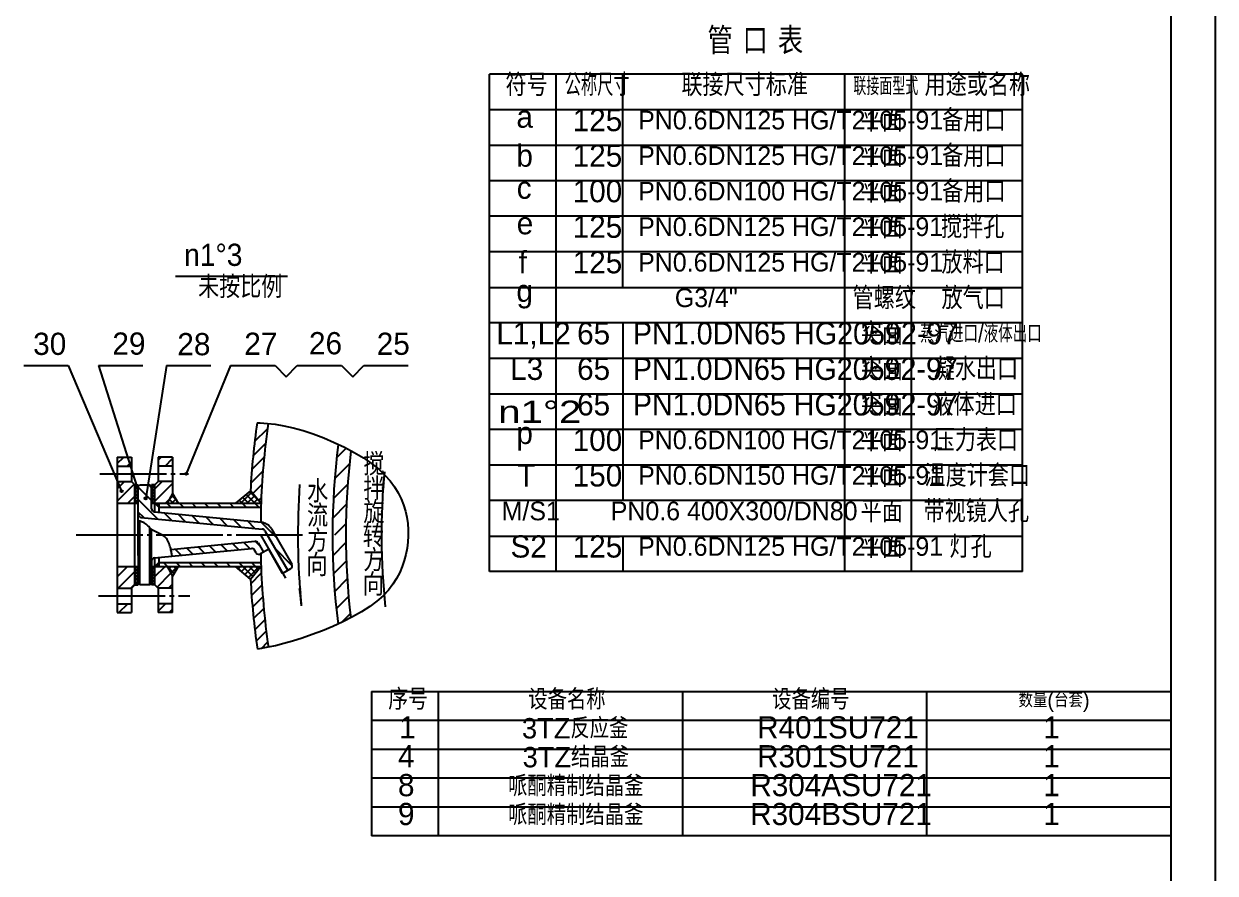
# Model space of a CAD drawing. Extents: x -1610 to 598, y -220 to 621.
# Drawn here: x 304.5 to 572.8, y 121.4 to 312.6 of the extents above; entities that cross this region are included whole.
import ezdxf

# ---------------------------------------------------------------- set-up
doc = ezdxf.new("R2010")
doc.units = 0
doc.linetypes.add('DASHDOT', pattern=[18, 15, -1, 1, -1])
doc.layers.get('0').update_dxf_attribs({"linetype": 'CONTINUOUS'})
for name, color, linetype in [('1', 7, 'CONTINUOUS'), ('2', 94, 'DASHDOT'), ('5', 214, 'CONTINUOUS'), ('85', 7, 'CONTINUOUS')]:
    doc.layers.add(name, color=color, linetype=linetype)
doc.styles.add('STYLE1', font='cadt_en.shx', dxfattribs={"width": 2.145643, "bigfont": 'cadt_hz.shx'})
doc.styles.add('STYLE25', font='cadt_en.shx', dxfattribs={"width": 0.94961, "bigfont": 'cadt_hz.shx'})
doc.styles.add('STYLE41', font='cadt_en.shx', dxfattribs={"width": 1.355337, "bigfont": 'cadt_hz.shx'})

# ---------------------------------------------------------------- blocks, each defined once
blk = doc.blocks.new('*U135')
at = {"layer": '1'}
for p, q in [((330.29, 200.78), (330.27, 200.79)), ((330.28, 200.79), (330.27, 200.79)), ((330.31, 200.77), (330.29, 200.78)), ((330.35, 200.76), (330.31, 200.77)), ((330.4, 200.75), (330.35, 200.76)), ((330.48, 200.72), (330.4, 200.75)), ((330.58, 200.69), (330.48, 200.72)), ((330.71, 200.65), (330.58, 200.69)), ((330.86, 200.6), (330.71, 200.65)), ((331.03, 200.54), (330.86, 200.6)), ((331.22, 200.46), (331.03, 200.54)), ((331.42, 200.37), (331.22, 200.46)), ((331.62, 200.26), (331.42, 200.37)), ((331.83, 200.14), (331.62, 200.26)), ((332.03, 199.99), (331.83, 200.14)), ((332.24, 199.83), (332.03, 199.99)), ((332.43, 199.65), (332.24, 199.83)), ((332.63, 199.45), (332.43, 199.65)), ((332.84, 199.25), (332.63, 199.45)), ((333.05, 199.05), (332.84, 199.25)), ((333.27, 198.86), (333.05, 199.05)), ((333.52, 198.67), (333.27, 198.86)), ((333.78, 198.49), (333.52, 198.67)), ((334.06, 198.33), (333.78, 198.49)), ((334.36, 198.18), (334.06, 198.33)), ((334.67, 198.04), (334.36, 198.18)), ((334.99, 197.9), (334.67, 198.04)), ((335.3, 197.75), (334.99, 197.9)), ((335.6, 197.6), (335.3, 197.75)), ((335.89, 197.43), (335.6, 197.6)), ((336.16, 197.23), (335.89, 197.43)), ((336.39, 197.01), (336.16, 197.23)), ((336.6, 196.77), (336.39, 197.01)), ((336.79, 196.51), (336.6, 196.77)), ((336.95, 196.24), (336.79, 196.51)), ((337.09, 195.95), (336.95, 196.24)), ((337.22, 195.66), (337.09, 195.95)), ((337.33, 195.36), (337.22, 195.66)), ((337.42, 195.06), (337.33, 195.36)), ((337.51, 194.77), (337.42, 195.06)), ((337.58, 194.49), (337.51, 194.77)), ((337.64, 194.22), (337.58, 194.49)), ((337.7, 193.97), (337.64, 194.22)), ((337.75, 193.73), (337.7, 193.97)), ((337.78, 193.52), (337.75, 193.73)), ((337.82, 193.33), (337.78, 193.52)), ((337.84, 193.18), (337.82, 193.33)), ((337.86, 193.06), (337.84, 193.18)), ((337.88, 192.97), (337.86, 193.06)), ((337.89, 192.9), (337.88, 192.97)), ((337.9, 192.86), (337.89, 192.9)), ((337.9, 192.83), (337.9, 192.86)), ((337.9, 192.82), (337.9, 192.83)), ((337.9, 192.81), (337.9, 192.82)), ((337.9, 192.81), (337.9, 192.81, 1))]:
    blk.add_line(p, q, dxfattribs=at)
blk = doc.blocks.new('*U136')
at = {"layer": '5'}
for p, q in [((353.57, 189.29), (352.41, 190.46, 1)), ((352.78, 189.96), (353.27, 190.46)), ((353.54, 189.31), (354.69, 190.46)), ((356.05, 188.23), (353.82, 190.46)), ((354.31, 188.67), (356.1, 190.46)), ((355.08, 188.02), (357.51, 190.46)), ((356.69, 189), (355.23, 190.46)), ((357.34, 189.77), (356.65, 190.46))]:
    blk.add_line(p, q, dxfattribs=at)
blk = doc.blocks.new('*U137')
at = {"layer": '5'}
for p, q in [((338.39, 188.92), (336.85, 190.46, 1)), ((337.12, 189.86), (337.72, 190.46)), ((337.64, 188.96), (339.13, 190.46)), ((338.9, 189.82), (338.26, 190.46))]:
    blk.add_line(p, q, dxfattribs=at)
blk = doc.blocks.new('*U138')
at = {"layer": '5'}
for p, q in [((334.18, 190.46), (334.9, 191.18)), ((334.73, 190.46), (334.38, 190.81, 1)), ((334.9, 190.99), (334.73, 191.16)), ((334.89, 190.46), (334.9, 190.47))]:
    blk.add_line(p, q, dxfattribs=at)
blk = doc.blocks.new('*U139')
at = {"layer": '5'}
for p, q in [((329.52, 190.04), (329.94, 190.46)), ((329.52, 189.34), (330.27, 190.09)), ((330.27, 189.25), (329.52, 190)), ((329.52, 188.63), (330.27, 189.38)), ((330.27, 188.55), (329.52, 189.3)), ((329.52, 187.92), (330.27, 188.67)), ((330.27, 187.84), (329.52, 188.59)), ((329.52, 187.22), (330.27, 187.97)), ((330.27, 187.13), (329.52, 187.88)), ((330.27, 189.96), (329.78, 190.46)), ((329.52, 186.51), (330.27, 187.26)), ((330.27, 186.43), (329.52, 187.18)), ((329.66, 186.33), (329.52, 186.47, 1)), ((330.06, 186.33), (330.27, 186.55))]:
    blk.add_line(p, q, dxfattribs=at)
blk = doc.blocks.new('*U140')
at = {"layer": '5'}
for p, q in [((333.27, 190.26), (333.47, 190.46)), ((333.27, 189.55), (334.02, 190.3)), ((334.02, 189.04), (333.27, 189.79)), ((333.27, 188.84), (334.02, 189.59)), ((334.02, 188.33), (333.27, 189.08)), ((333.27, 188.14), (334.02, 188.89)), ((334.02, 187.63), (333.27, 188.38)), ((333.27, 187.43), (334.02, 188.18)), ((334.02, 189.75), (333.31, 190.46)), ((334.02, 190.45), (334.02, 190.46)), ((334.02, 186.92), (333.27, 187.67)), ((333.27, 186.72), (334.02, 187.47)), ((333.9, 186.33), (333.27, 186.96, 1)), ((333.59, 186.33), (334.02, 186.77))]:
    blk.add_line(p, q, dxfattribs=at)
blk = doc.blocks.new('*U141')
at = {"layer": '5'}
for p, q in [((334.02, 188.18), (336.3, 190.46, 1)), ((334.51, 185.84), (337.64, 188.96)), ((337.08, 185.58), (338.02, 186.52))]:
    blk.add_line(p, q, dxfattribs=at)
blk = doc.blocks.new('*U142')
at = {"layer": '5'}
for p, q in [((334.77, 180.44), (336.41, 182.08, 1)), ((337.24, 180.08), (338.02, 180.87))]:
    blk.add_line(p, q, dxfattribs=at)
blk = doc.blocks.new('*U143')
at = {"layer": '5'}
for p, q in [((374.96, 214.97), (377.08, 217.1)), ((374.52, 210.29), (377.83, 213.6, 1)), ((374.23, 205.76), (377.43, 208.96)), ((374.07, 201.35), (377.17, 204.46)), ((374.54, 197.58), (377.04, 200.09)), ((374.09, 192.89), (377.03, 195.83)), ((374.26, 188.82), (377.13, 191.69)), ((374.52, 184.84), (377.33, 187.65)), ((374.88, 180.95), (377.63, 183.7)), ((376.02, 177.85), (378.01, 179.84))]:
    blk.add_line(p, q, dxfattribs=at)
blk = doc.blocks.new('*U144')
at = {"layer": '5'}
for p, q in [((355.42, 194.51), (354.05, 195.88)), ((357.66, 195.1), (356.63, 196.13, 1)), ((339.95, 193.01), (338.58, 194.39)), ((342.53, 193.26), (341.16, 194.64)), ((345.11, 193.51), (343.74, 194.89)), ((347.69, 193.76), (346.31, 195.13)), ((350.27, 194.01), (348.89, 195.38)), ((352.85, 194.26), (351.47, 195.63))]:
    blk.add_line(p, q, dxfattribs=at)
blk = doc.blocks.new('*U145')
at = {"layer": '5'}
for p, q in [((361.34, 197.08), (360.84, 197.58, 1)), ((364.96, 190.63), (361.11, 194.48))]:
    blk.add_line(p, q, dxfattribs=at)
blk = doc.blocks.new('*U146')
for p, q in [((356.49, 218.57), (359.38, 221.45, 1)), ((356.15, 215.4), (358.97, 218.22)), ((355.87, 212.29), (358.63, 215.05)), ((355.65, 209.24), (358.35, 211.94)), ((356.1, 206.87), (358.13, 208.9)), ((357.39, 205.33), (357.97, 205.9)), ((355.61, 186.57), (357.98, 188.95)), ((355.79, 183.93), (358.13, 186.27)), ((356.01, 181.31), (358.32, 183.63)), ((356.26, 178.74), (358.54, 181.02)), ((356.54, 176.19), (358.8, 178.45)), ((356.86, 173.68), (359.09, 175.91)), ((358, 171.99), (359.42, 173.41))]:
    blk.add_line(p, q)
blk = doc.blocks.new('*U147')
at = {"layer": '5'}
for p, q in [((325.52, 188.17), (327.82, 190.46, 1)), ((325.77, 185.58), (329.52, 189.34)), ((328.6, 185.58), (329.52, 186.51))]:
    blk.add_line(p, q, dxfattribs=at)
blk = doc.blocks.new('*U148')
at = {"layer": '5'}
for p, q in [((325.93, 180.08), (327.93, 182.08, 1)), ((328.75, 180.08), (328.77, 180.1))]:
    blk.add_line(p, q, dxfattribs=at)
blk = doc.blocks.new('*U149')
for p, q in [((357.04, 222.81), (357.75, 222.8)), ((357.75, 222.8), (359.36, 222.69, 1)), ((359.36, 222.69), (361.14, 222.48)), ((361.14, 222.48), (363.07, 222.16)), ((363.07, 222.16), (365.16, 221.69)), ((365.16, 221.69), (367.38, 221.07)), ((367.38, 221.07), (369.69, 220.3)), ((369.69, 220.3), (372.05, 219.4)), ((372.05, 219.4), (374.41, 218.39)), ((374.41, 218.39), (376.71, 217.3)), ((376.71, 217.3), (378.92, 216.12)), ((378.92, 216.12), (380.97, 214.9)), ((380.97, 214.9), (382.83, 213.64)), ((382.83, 213.64), (384.45, 212.35)), ((384.45, 212.35), (385.84, 211.05)), ((385.84, 211.05), (387.03, 209.73)), ((387.03, 209.73), (388.02, 208.4)), ((388.02, 208.4), (388.84, 207.05)), ((388.84, 207.05), (389.5, 205.69)), ((389.5, 205.69), (390.03, 204.32)), ((390.03, 204.32), (390.44, 202.94)), ((390.44, 202.94), (390.74, 201.55)), ((390.74, 201.55), (390.95, 200.15)), ((390.95, 200.15), (391.06, 198.75)), ((391.06, 198.75), (391.07, 197.35)), ((390.99, 195.95), (390.81, 194.56)), ((391.07, 197.35), (390.99, 195.95)), ((390.81, 194.56), (390.54, 193.17)), ((390.18, 191.8), (389.72, 190.44)), ((390.54, 193.17), (390.18, 191.8)), ((389.15, 189.09), (388.45, 187.76)), ((389.72, 190.44), (389.15, 189.09)), ((386.6, 185.16), (385.41, 183.89)), ((387.61, 186.45), (386.6, 185.16)), ((388.45, 187.76), (387.61, 186.45)), ((384.01, 182.65), (382.4, 181.43)), ((385.41, 183.89), (384.01, 182.65)), ((380.56, 180.25), (378.52, 179.1)), ((382.4, 181.43), (380.56, 180.25)), ((376.35, 178), (374.08, 176.97)), ((378.52, 179.1), (376.35, 178)), ((369.46, 175.12), (367.2, 174.34)), ((371.77, 176), (369.46, 175.12)), ((374.08, 176.97), (371.77, 176)), ((357.93, 171.98), (357.11, 171.85)), ((359.47, 172.27), (357.93, 171.98)), ((361.17, 172.63), (359.47, 172.27)), ((363.03, 173.1), (361.17, 172.63)), ((365.05, 173.66), (363.03, 173.1)), ((367.2, 174.34), (365.05, 173.66))]:
    blk.add_line(p, q)
blk = doc.blocks.new('*U150')
blk.add_line((367.03, 181.6), (366.67, 185.52))
blk.add_solid([(367.03, 181.6), (366.16, 185.54), (367.16, 185.63)])
blk = doc.blocks.new('*U151')
at = {"layer": '5'}
for p, q in [((353.38, 204.71), (355.85, 207.17)), ((356.54, 204.71), (354.55, 206.7)), ((357.71, 204.95), (355.32, 207.34)), ((352.3, 204.71), (352.25, 204.76, 1)), ((353.71, 204.71), (353.01, 205.4)), ((355.13, 204.71), (353.78, 206.05)), ((354.79, 204.71), (356.49, 206.4)), ((356.21, 204.71), (357.14, 205.64)), ((357.62, 204.71), (357.78, 204.87))]:
    blk.add_line(p, q, dxfattribs=at)
blk = doc.blocks.new('*U152')
at = {"layer": '5'}
for p, q in [((337.27, 205.57), (338.23, 206.52)), ((338.16, 204.71), (337.28, 205.58, 1)), ((338.87, 205.41), (337.8, 206.48)), ((337.82, 204.71), (338.74, 205.63)), ((339.24, 204.71), (339.26, 204.73))]:
    blk.add_line(p, q, dxfattribs=at)
blk = doc.blocks.new('*U153')
at = {"layer": '5'}
for p, q in [((334.16, 204.58), (334.29, 204.71)), ((334.51, 204.22), (334.9, 204.61)), ((334.9, 204.43), (334.62, 204.71, 1)), ((334.86, 203.87), (334.9, 203.9))]:
    blk.add_line(p, q, dxfattribs=at)
blk = doc.blocks.new('*U154')
at = {"layer": '5'}
for p, q in [((329.52, 208.43), (329.93, 208.83)), ((329.52, 207.72), (330.27, 208.47)), ((330.27, 207.64), (329.52, 208.39)), ((329.52, 207.01), (330.27, 207.76)), ((330.27, 206.93), (329.52, 207.68)), ((329.52, 206.31), (330.27, 207.06)), ((330.27, 206.22), (329.52, 206.97)), ((330.27, 208.35), (329.79, 208.83)), ((329.52, 205.6), (330.27, 206.35)), ((330.27, 205.52), (329.52, 206.27)), ((329.52, 204.89), (330.27, 205.64)), ((330.27, 204.81), (329.52, 205.56)), ((329.67, 204.71), (329.52, 204.85, 1)), ((330.05, 204.71), (330.27, 204.94))]:
    blk.add_line(p, q, dxfattribs=at)
blk = doc.blocks.new('*U155')
at = {"layer": '5'}
for p, q in [((333.27, 208.64), (333.46, 208.83)), ((333.27, 207.94), (334.02, 208.69)), ((334.02, 207.42), (333.27, 208.17)), ((333.27, 207.23), (334.02, 207.98)), ((334.02, 206.72), (333.27, 207.47)), ((333.27, 206.52), (334.02, 207.27)), ((334.02, 206.01), (333.27, 206.76)), ((334.02, 208.13), (333.32, 208.83)), ((333.27, 205.81), (334.02, 206.56)), ((334.02, 205.3), (333.27, 206.05)), ((333.27, 205.11), (334.02, 205.86)), ((333.91, 204.71), (333.27, 205.35, 1)), ((333.58, 204.71), (334.02, 205.15))]:
    blk.add_line(p, q, dxfattribs=at)
blk = doc.blocks.new('*U156')
at = {"layer": '5'}
for p, q in [((334.77, 214.39), (335.47, 215.08, 1)), ((336.3, 213.08), (338.02, 214.81))]:
    blk.add_line(p, q, dxfattribs=at)
blk = doc.blocks.new('*U157')
at = {"layer": '5'}
for p, q in [((334.02, 207.98), (335.63, 209.58, 1)), ((334.02, 205.15), (338.02, 209.15)), ((336.41, 204.71), (337.27, 205.57))]:
    blk.add_line(p, q, dxfattribs=at)
blk = doc.blocks.new('*U158')
at = {"layer": '5'}
for p, q in [((337.62, 203.83), (336.74, 204.71)), ((340.45, 203.83), (339.57, 204.71)), ((343.27, 203.83), (342.4, 204.71)), ((346.1, 203.83), (345.23, 204.71)), ((348.93, 203.83), (348.06, 204.71)), ((351.76, 203.83), (350.88, 204.71)), ((354.59, 203.83), (353.71, 204.71)), ((357.42, 203.83), (356.54, 204.71, 1))]:
    blk.add_line(p, q, dxfattribs=at)
blk = doc.blocks.new('*U159')
at = {"layer": '5'}
for p, q in [((333.27, 205.35), (330.27, 208.35)), ((333.27, 208.17), (332.62, 208.83)), ((334.63, 201.16), (330.27, 205.52)), ((331.5, 201.46), (330.27, 202.69)), ((337.76, 200.86), (336.1, 202.53)), ((340.9, 200.55), (339.23, 202.22)), ((344.03, 200.25), (342.36, 201.92)), ((347.16, 199.95), (345.49, 201.62)), ((350.29, 199.64), (348.62, 201.31)), ((353.42, 199.34), (351.75, 201.01)), ((356.55, 199.04), (354.88, 200.71)), ((360.84, 197.58), (358.02, 200.4, 1))]:
    blk.add_line(p, q, dxfattribs=at)
blk = doc.blocks.new('*U160')
at = {"layer": '5'}
for p, q in [((325.52, 213.62), (326.99, 215.08, 1)), ((327.81, 213.08), (328.77, 214.04))]:
    blk.add_line(p, q, dxfattribs=at)
blk = doc.blocks.new('*U161')
at = {"layer": '5'}
for p, q in [((325.52, 207.96), (327.14, 209.58, 1)), ((325.52, 205.14), (329.37, 208.98)), ((327.92, 204.71), (329.52, 206.31))]:
    blk.add_line(p, q, dxfattribs=at)
blk = doc.blocks.new('*U162')
blk.add_line((385.71, 211.76), (385.36, 207.7))
blk.add_solid([(385.71, 211.76), (385.87, 207.73), (384.87, 207.81)])

msp = doc.modelspace()

# ---------------------------------------------------------------- linework, layer by layer
for p, q in [((572.81064, 620.83141), (572.81064, -220.16859)), ((424.41399, 189.30653), (424.41399, 301.30653)), ((439.41399, 253.30653), (439.41399, 301.30653, 1)), ((489.41399, 189.30653), (489.41399, 301.30653)), ((504.41399, 189.30653), (504.41399, 301.30653)), ((529.41399, 293.30653), (409.41399, 293.30653, 1)), ((409.41399, 285.30653), (529.41399, 285.30653, 1)), ((529.41399, 277.30653), (409.41399, 277.30653, 1)), ((529.41399, 269.30653), (409.41399, 269.30653, 1)), ((529.41399, 261.30653), (409.41399, 261.30653)), ((409.41399, 253.30653), (529.41399, 253.30653)), ((529.41399, 245.30653), (409.41399, 245.30653, 1)), ((529.41399, 245.30653), (409.41399, 245.30653, 1)), ((439.41399, 245.30653), (439.41399, 205.30653, 1)), ((529.41399, 237.30653), (409.41399, 237.30653, 1)), ((314.50417, 235.69692), (326.52989, 207.41737)), ((336.65295, 235.69692), (331.94545, 205.81276)), ((409.41399, 229.30653), (529.41399, 229.30653)), ((529.41399, 221.30653), (409.41399, 221.30653, 1)), ((529.41399, 213.30653), (409.41399, 213.30653, 1)), ((529.41399, 205.30653), (409.41399, 205.30653)), ((409.41399, 197.30653), (529.41399, 197.30653)), ((439.41399, 197.30653), (439.41399, 189.30653)), ((382.81064, 162.32395), (562.81064, 162.32395, 1)), ((397.81064, 162.32395), (397.81064, 129.82395)), ((452.81064, 162.32395), (452.81064, 129.82395)), ((507.81064, 162.32395), (507.81064, 129.82395)), ((562.81064, 155.82395), (382.81064, 155.82395)), ((382.81064, 149.32395), (562.81064, 149.32395)), ((562.81064, 142.82395), (382.81064, 142.82395)), ((382.81064, 136.32395), (562.81064, 136.32395)), ((562.81064, 129.82395), (382.81064, 129.82395, 1))]:
    msp.add_line(p, q)
at = {"layer": '1'}
for p, q in [((562.81064, 595.83141), (562.81064, -210.16859)), ((529.41399, 301.30653), (409.41399, 301.30653, 1)), ((409.41399, 189.30653), (409.41399, 301.30653)), ((529.41399, 189.30653), (529.41399, 301.30653)), ((304.50417, 235.69692), (314.50417, 235.69692)), ((321.32443, 235.69692), (331.32443, 235.69692)), ((336.65295, 235.69692), (346.65295, 235.69692)), ((351.08177, 235.69692), (361.08177, 235.69692)), ((366.08177, 235.69692), (376.08177, 235.69692)), ((381.08177, 235.69692), (391.08177, 235.69692)), ((325.52427, 215.08187), (325.52427, 180.08187)), ((325.52427, 215.08187), (328.77427, 215.08187)), ((328.77427, 215.08187), (328.77427, 209.58187)), ((334.77427, 215.08187), (334.77427, 209.58187)), ((338.02427, 215.08187), (334.77427, 215.08187, 1)), ((338.02427, 215.08187), (338.02427, 206.87193)), ((325.52427, 213.08187), (328.77427, 213.08187)), ((338.02427, 213.08187), (334.77427, 213.08187)), ((325.52427, 209.58187), (328.77427, 209.58187)), ((329.52427, 208.83187), (328.77427, 209.58187)), ((334.02427, 208.83187), (334.77427, 209.58187, 6.28319)), ((338.02427, 209.58187), (334.77427, 209.58187)), ((329.52427, 186.33187), (329.52427, 208.83187)), ((329.52427, 208.83187), (330.27427, 208.83187)), ((330.27427, 208.45687), (330.64927, 208.83187)), ((330.27427, 202.26276), (330.27427, 208.83187)), ((330.64927, 208.83187), (332.89927, 208.83187)), ((333.27427, 208.45687), (332.89927, 208.83187, 6.28319)), ((334.02427, 208.83187), (333.27427, 208.83187)), ((333.27427, 203.47932), (333.27427, 208.83187)), ((334.02427, 202.72582), (334.02427, 208.83187)), ((338.02427, 206.87193), (336.77427, 204.70687, 1)), ((338.02427, 206.87193), (339.27427, 204.70687)), ((355.54748, 207.52995), (352.18306, 204.70687)), ((357.91633, 204.70687), (355.54748, 207.52995)), ((325.52427, 204.70687), (330.27427, 204.70687)), ((333.27427, 204.70687), (357.91633, 204.70687)), ((334.02427, 204.70687), (334.89927, 203.83187)), ((334.89927, 204.70687), (334.89927, 202.6411)), ((330.27427, 192.90098), (330.27427, 202.26276, 6.28319)), ((330.95199, 201.51625), (358.20796, 198.87738)), ((333.95199, 202.73281), (357.96828, 200.4076, 6.28319)), ((334.89927, 203.83187), (357.88357, 203.83187)), ((357.88357, 203.83187), (357.88357, 200.4158)), ((330.64927, 186.33187), (330.64927, 200.6692)), ((332.89927, 186.33187), (332.89927, 199.19503)), ((333.27427, 191.68442), (333.27427, 198.85671)), ((360.27726, 198.92156), (364.85661, 190.98989)), ((337.62648, 194.2937), (356.56249, 196.12705)), ((358.78521, 198.50587), (363.93258, 189.59037, 6.28319)), ((333.95199, 192.43093), (355.74615, 194.541)), ((356.81692, 193.56504), (356.46794, 194.16949)), ((357.28429, 195.75554), (358.49096, 193.66553)), ((359.64927, 194.33428), (357.84144, 193.29053)), ((357.88357, 193.31485), (357.88357, 191.33187)), ((362.77427, 188.92162), (359.64927, 194.33428)), ((330.27427, 192.90098), (330.27427, 186.33187)), ((333.27427, 191.68442), (333.27427, 186.33187)), ((334.02427, 186.33187), (334.02427, 192.43792)), ((334.02427, 190.45687), (334.89927, 191.33187)), ((334.89927, 192.52264), (334.89927, 190.45687)), ((334.89927, 191.33187), (357.88357, 191.33187)), ((325.52427, 190.45687), (330.27427, 190.45687)), ((333.27427, 190.45687), (357.91633, 190.45687)), ((336.77427, 190.45687), (338.02427, 188.29181)), ((339.27427, 190.45687), (338.02427, 188.29181)), ((338.02427, 180.08187), (338.02427, 188.29181)), ((355.54748, 187.63379), (352.18306, 190.45687)), ((355.54748, 187.63379), (357.91633, 190.45687)), ((364.5821, 189.96537), (362.77427, 188.92162)), ((529.41399, 189.30653), (409.41399, 189.30653, 1)), ((325.52427, 185.58187), (328.77427, 185.58187)), ((329.52427, 186.33187), (328.77427, 185.58187)), ((328.77427, 185.58187), (328.77427, 180.08187)), ((329.52427, 186.33187), (330.27427, 186.33187)), ((330.64927, 186.33187), (330.27427, 186.70687)), ((332.89927, 186.33187), (330.64927, 186.33187)), ((332.89927, 186.33187), (333.27427, 186.70687)), ((334.02427, 186.33187), (333.27427, 186.33187)), ((334.02427, 186.33187), (334.77427, 185.58187, 6.28319)), ((338.02427, 185.58187), (334.77427, 185.58187)), ((334.77427, 185.58187), (334.77427, 180.08187)), ((325.52427, 182.08187), (328.77427, 182.08187)), ((325.52427, 180.08187), (328.77427, 180.08187)), ((338.02427, 182.08187), (334.77427, 182.08187)), ((338.02427, 180.08187), (334.77427, 180.08187))]:
    msp.add_line(p, q, dxfattribs=at)
for centre, radius, start, end in [((536.52427, 197.58187), 181.25, 171.9982088, 176.8536845), ((536.52427, 197.58187), 178.75, 171.9324323, 177.9962426), ((536.52427, 197.58187), 162.5, 172.7943657, 187.0956681), ((536.52427, 197.58187), 159.5, 173.1775781, 186.7275325), ((331.02427, 202.26276), 0.75, 180, 264.4699629), ((334.02427, 203.47932), 0.75, 180, 264.4699629), ((357.67918, 197.42156), 3, 30, 84.4699629), ((358.13569, 198.13087), 0.75, 30, 84.4699629), ((356.63477, 195.38054), 0.75, 30, 95.5300371), ((355.81842, 193.79449), 0.75, 30, 95.5300371), ((357.46644, 193.94004), 0.75, 210, 300), ((334.02427, 191.68442), 0.75, 95.5300371, 180), ((536.52427, 197.58187), 178.75, 181.9872117, 188.1348431), ((364.2071, 190.61489), 0.75, 300, 390), ((536.52427, 197.58187), 181.25, 183.1463155, 188.1629856)]:
    msp.add_arc(centre, radius, start, end, dxfattribs=at)
at = {"layer": '2'}
for p, q in [((321.61447, 211.33187), (341.59163, 211.33187)), ((316.3005, 197.58187), (368.21562, 197.58187, 6.28319)), ((357.77427, 197.58187), (363.39927, 187.83908)), ((321.3274, 183.83187), (341.8787, 183.83187))]:
    msp.add_line(p, q, dxfattribs=at)
at = {"layer": '5'}
for p, q in [((338.62636, 255.86473), (363.84939, 255.86473, 1)), ((321.32443, 235.69692), (329.95488, 208.46279)), ((351.08177, 235.69692), (341.05834, 211.33187)), ((361.08177, 235.69692), (363.58177, 233.19692)), ((363.58177, 233.19692), (366.08177, 235.69692)), ((376.08177, 235.69692), (378.58177, 233.19692)), ((378.58177, 233.19692), (381.08177, 235.69692)), ((336.84975, 190.45687), (335.97475, 191.33187)), ((339.67818, 190.45687), (338.80318, 191.33187)), ((342.50661, 190.45687), (341.63161, 191.33187)), ((345.33504, 190.45687), (344.46004, 191.33187)), ((348.16346, 190.45687), (347.28846, 191.33187)), ((350.99189, 190.45687), (350.11689, 191.33187)), ((353.82032, 190.45687), (352.94532, 191.33187)), ((356.64874, 190.45687), (355.77374, 191.33187))]:
    msp.add_line(p, q, dxfattribs=at)
for centre in [(341.05834, 211.33187), (326.52989, 207.41737), (329.95488, 208.46279), (331.94545, 205.81276)]:
    msp.add_circle(centre, 0.25, dxfattribs=at)
for radius, start, end in [(151.48734, 174.6449048, 186.1366881), (170.29466, 176.1742008, 185.2601804)]:
    msp.add_arc((536.52427, 197.58187), radius, start, end, dxfattribs=at)
at = {"layer": '85'}
msp.add_line((382.81064, 162.32395), (382.81064, 129.82395), dxfattribs=at)

# ---------------------------------------------------------------- block references
for name in ['*U149', '*U146', '*U160', '*U156', '*U143', '*U161', '*U157', '*U162', '*U154', '*U159', '*U155', '*U151', '*U153', '*U158', '*U152', '*U135', '*U144', '*U145', '*U138', '*U147', '*U139', '*U140', '*U141', '*U137', '*U136', '*U150', '*U148', '*U142']:
    msp.add_blockref(name, (0, 0))

# ---------------------------------------------------------------- texts
at = {"style": 'STYLE1'}
for s, height, p in [('符号', 5, (412.98372, 296.38382)), ('联接尺寸标准', 5, (452.59387, 296.38382)), ('用途或名称', 5, (507.37395, 296.40335)), ('a', 5, (415.44373, 289.25195)), ('125', 5, (428.11845, 288.4707)), ('PN0.6DN125 HG/T2105-91', 4.2, (442.85822, 288.86693)), ('平面', 5, (492.98372, 288.38382)), ('备用口', 5, (511.33352, 288.40335)), ('b', 5, (415.44373, 280.4707)), ('125', 5, (428.11845, 280.4707)), ('PN0.6DN125 HG/T2105-91', 4.2, (442.85822, 280.86693)), ('平面', 5, (492.98372, 280.38382)), ('备用口', 5, (511.33352, 280.40335)), ('c', 5, (415.51209, 273.25195)), ('100', 5, (428.11845, 272.4707)), ('PN0.6DN100 HG/T2105-91', 4.2, (442.85822, 272.86693)), ('平面', 5, (492.98372, 272.38382)), ('备用口', 5, (511.33352, 272.40335)), ('e', 5, (415.51209, 265.25195)), ('125', 5, (428.11845, 264.4707)), ('PN0.6DN125 HG/T2105-91', 4.2, (442.85822, 264.86693)), ('平面', 5, (492.98372, 264.38382)), ('搅拌孔', 5, (511.06985, 264.36429)), ('f', 5, (415.92225, 256.4707)), ('125', 5, (428.11845, 256.4707)), ('PN0.6DN125 HG/T2105-91', 4.2, (442.85822, 256.86693)), ('平面', 5, (492.98372, 256.38382)), ('放料口', 5, (511.17239, 256.38382)), ('未按比例', 5, (343.74425, 250.89534)), ('g', 5, (415.44373, 250.0332)), ('G3/4"', 4.2, (451.11857, 248.86693)), ('管螺纹', 5, (491.17239, 248.38382)), ('放气口', 5, (511.18704, 248.38382)), ('L1,L2', 5, (410.92989, 240.4707)), ('65', 5, (429.1102, 240.4707)), ('突面', 5, (492.99837, 240.36429)), ('L3', 5, (414.04184, 232.4707)), ('65', 5, (429.1102, 232.4707)), ('突面', 5, (492.99837, 232.36429)), ('凝水出口', 5, (509.4343, 232.40335)), ('65', 5, (429.1102, 224.4707)), ('突面', 5, (492.99837, 224.36429)), ('液体进口', 5, (509.14133, 224.38382)), ('p', 5, (415.44373, 218.0332)), ('100', 5, (428.11845, 216.4707)), ('PN0.6DN100 HG/T2105-91', 4.2, (442.85822, 216.86693)), ('平面', 5, (492.98372, 216.38382)), ('压力表口', 5, (509.41965, 216.38382)), ('T', 5, (415.64881, 208.4707)), ('150', 5, (428.11845, 208.4707)), ('PN0.6DN150 HG/T2105-91', 4.2, (442.85822, 208.86693)), ('平面', 5, (492.98372, 208.38382)), ('温度计套口', 5, (507.34465, 208.40335)), ('M/S1', 4.2, (412.12261, 200.86693)), ('PN0.6 400X300/DN80', 4.2, (436.68785, 200.86693)), ('平面', 5, (492.98372, 200.38382)), ('带视镜人孔', 5, (507.13958, 200.40335)), ('S2', 5, (414.1102, 192.4707)), ('125', 5, (428.11845, 192.4707)), ('PN0.6DN125 HG/T2105-91', 4.2, (442.85822, 192.86693)), ('平面', 5, (492.98372, 192.38382)), ('灯孔', 5, (512.98372, 192.38382)), ('序号', 4.696774, (386.59446, 158.2072)), ('设备名称', 4.585827, (418.10213, 158.24559)), ('设备编号', 4.585827, (473.03495, 158.24559)), ('数量(台套)', 3.4125, (528.52916, 158.71678)), ('1', 5, (389.04546, 151.73812)), ('3TZ反应釜', 4.585827, (416.69037, 151.74559)), ('R401SU721', 5, (469.6434, 151.73812)), ('1', 5, (534.10261, 151.73812)), ('3TZ结晶釜', 4.585827, (416.83816, 145.24559)), ('R301SU721', 5, (469.6434, 145.23812)), ('4', 5, (388.77203, 145.23812)), ('1', 5, (534.10261, 145.23812)), ('8', 5, (388.77203, 138.73812)), ('哌酮精制结晶釜', 4.585827, (413.5621, 138.74559)), ('R304ASU721', 5, (468.12775, 138.73812)), ('1', 5, (534.10261, 138.73812)), ('9', 5, (388.77203, 132.23812)), ('哌酮精制结晶釜', 4.585827, (413.5621, 132.24559)), ('R304BSU721', 5, (468.09357, 132.23812)), ('1', 5, (534.10261, 132.23812))]:
    msp.add_text(s, height=height, dxfattribs=at).set_placement(p)
for s, height, width, p in [('公称尺寸', 5, 0.770655, (426.30308, 296.40335)), ('联接面型式', 4, 0.768839, (491.32908, 296.58399)), ('PN1.0DN65 HG20592-97', 5, 0.966984, (441.66781, 240.4707)), ('蒸汽进口/液体出口', 4, 0.860115, (506.32376, 240.88786)), ('PN1.0DN65 HG20592-97', 5, 0.965293, (441.67241, 232.4707)), ('PN1.0DN65 HG20592-97', 5, 0.965293, (441.67241, 224.4707))]:
    msp.add_text(s, height=height, dxfattribs=dict(at, width=width)).set_placement(p)
at = {"insert": (411.32691, 222.80403), "char_height": 5, "attachment_point": 7, "style": 'STYLE41'}
msp.add_mtext('n1%%d2', dxfattribs=at)
at = {"layer": '1', "style": 'STYLE1'}
msp.add_text('管 口 表', height=6, dxfattribs=at).set_placement((458.4603, 305.8128))
at = {"layer": '5', "style": 'STYLE1', "width": 1.003}
for s, p in [('30', (306.60638, 238.09644)), ('29', (324.44683, 238.15359)), ('28', (339.07332, 238.02659)), ('27', (354.15703, 238.11159)), ('26', (368.7268, 238.23659)), ('25', (383.9788, 238.11059)), ('搅', (380.97221, 210.96947)), ('水', (368.29369, 204.86499)), ('拌', (380.97221, 205.49109)), ('流', (368.29369, 199.38662)), ('旋', (380.97221, 200.16924)), ('方', (368.29369, 193.75172)), ('转', (380.81568, 194.8474)), ('向', (368.13716, 188.27335)), ('方', (380.97221, 189.36902)), ('向', (380.81568, 183.89065))]:
    msp.add_text(s, height=5, dxfattribs=at).set_placement(p)
at = {"layer": '5', "insert": (340.60465, 258.06872), "char_height": 5, "attachment_point": 7, "style": 'STYLE25'}
msp.add_mtext('n1%%d3', dxfattribs=at)

doc.saveas('drawing.dxf')
